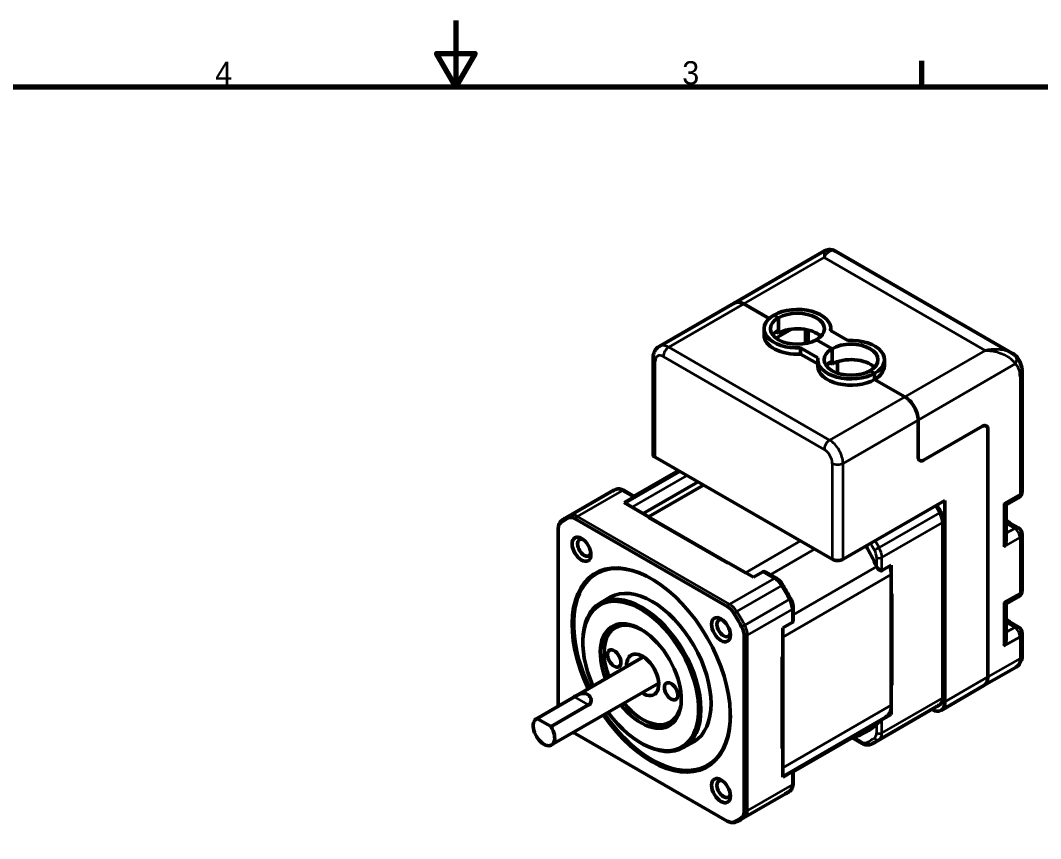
# Model space of a CAD drawing. Header units: millimetres. Extents: x -3 to 1193, y -78 to 258.
# Drawn here: x 124 to 258.4, y 150.1 to 258 of the extents above; entities that cross this region are included whole.
import ezdxf

# ---------------------------------------------------------------- set-up
doc = ezdxf.new("R2010")
doc.units = ezdxf.units.MM
doc.header["$LTSCALE"] = 0.833333
doc.layers.get('0').update_dxf_attribs({"lineweight": 25})
for name, color, linetype, lineweight in [('경계(ISO)', 7, 'Continuous', 70), ('외형선(ISO)', 7, 'Continuous', 50), ('좁은 외형선(ISO)', 7, 'Continuous', 35)]:
    doc.layers.add(name, color=color, linetype=linetype, lineweight=lineweight)
doc.styles.get("Standard").update_dxf_attribs({"font": ''})
doc.styles.get('Standard').set_extended_font_data('Gulim')

# ---------------------------------------------------------------- blocks, each defined once
blk = doc.blocks.new('경계 Default Border')
at = {"layer": '경계(ISO)'}
blk.add_line((280, 287), (280, 290.9), dxfattribs=at)
at = {"layer": '경계(ISO)', "flags": 128}
for points in [[(210, 297), (210, 287), (207.11, 292), (212.89, 292), (210, 287)], [(10, 10), (10, 287), (410, 287), (410, 10), (10, 10)]]:
    blk.add_lwpolyline(points, dxfattribs=at)
at = {"layer": '경계(ISO)', "char_height": 3.5, "attachment_point": 7}
for s, insert in [('4', (173.88, 287.32)), ('3', (244.01, 287.32))]:
    blk.add_mtext(s, dxfattribs=dict(at, insert=insert))

msp = doc.modelspace()

# ---------------------------------------------------------------- linework, layer by layer
at = {"layer": '외형선(ISO)', "color": 7}
for p, q in [((218.05682, 220.71221), (229.95216, 227.57999)), ((231.3785, 227.55727), (254.66155, 214.1148)), ((218.05682, 220.71221), (208.15732, 214.99674)), ((222.64093, 218.66344), (219.30682, 220.58839)), ((222.64093, 218.66344), (219.30682, 220.58839)), ((223.86766, 218.77169), (223.26662, 219.1187)), ((223.26662, 219.1187), (223.86766, 218.77169)), ((223.86766, 218.77169), (223.86766, 217.13869)), ((223.86766, 216.73045), (223.86766, 218.77169)), ((221.97789, 216.50591), (221.97789, 217.32241)), ((225.59867, 217.28077), (223.53913, 216.0917)), ((223.53913, 216.92012), (223.86766, 216.73045)), ((227.43855, 217.23714), (227.43855, 215.36643)), ((227.7921, 215.44247), (227.7921, 217.1611)), ((233.02885, 215.76866), (230.75779, 217.07986)), ((230.77789, 217.06825), (230.77789, 217.32241)), ((230.93873, 214.6892), (228.88812, 215.87312)), ((228.88812, 215.87312), (230.93873, 214.6892)), ((226.79799, 214.79367), (229.06906, 213.48247)), ((226.79799, 213.97717), (226.79799, 214.79367)), ((229.04895, 212.67758), (226.79799, 213.97717)), ((230.93873, 214.6892), (230.93873, 213.05621)), ((230.93873, 212.64796), (230.93873, 214.6892)), ((207.34666, 200.78835), (207.34666, 213.44405)), ((229.04895, 212.42343), (229.04895, 213.23992)), ((230.6102, 212.83764), (230.93873, 212.64796)), ((231.68119, 211.46252), (231.68119, 212.97609)), ((237.84895, 212.42343), (237.84895, 213.23992)), ((236.56022, 211.44363), (235.95918, 211.79064)), ((235.95918, 211.79064), (236.56022, 211.44363)), ((236.56022, 210.62713), (236.56022, 211.44363)), ((236.56022, 210.62713), (236.56022, 211.44363)), ((256.01571, 211.40281), (256.01571, 195.88937)), ((240.52002, 208.34094), (236.56022, 210.62713)), ((240.52002, 208.34094), (236.56022, 210.62713)), ((242.28779, 200.3801), (242.28779, 205.27908)), ((242.28779, 200.3801), (242.28779, 205.27908)), ((250.77307, 204.46258), (242.9949, 199.97185)), ((250.77307, 204.46258), (242.9949, 199.97185)), ((251.48018, 204.05434), (251.48018, 171.39447)), ((251.48018, 204.05434), (251.48018, 171.39447)), ((207.63956, 200.3801), (230.97408, 186.90791)), ((204.81723, 195.23846), (210.68119, 198.62402)), ((213.29513, 197.11486), (206.04728, 192.93031)), ((206.75696, 192.52058), (214.0048, 196.70513)), ((201.79641, 195.80379), (195.92743, 192.41533)), ((204.87414, 195.2056), (203.52768, 195.98298)), ((204.77255, 195.09515), (203.53511, 194.38071)), ((253.89439, 194.08728), (255.51571, 195.02334)), ((206.82686, 192.48022), (203.53511, 194.38071)), ((206.04728, 192.93031), (204.58736, 193.7732)), ((245.82332, 194.66463), (232.38829, 186.90791)), ((245.82332, 194.66463), (245.82332, 168.12849)), ((253.89439, 194.08728), (253.6015, 194.25638)), ((253.89439, 189.5265), (253.89439, 194.08728)), ((206.82686, 192.48022), (206.75615, 192.4394)), ((217.22038, 186.39787), (206.75615, 192.4394)), ((219.53059, 185.14572), (206.75696, 192.52058)), ((197.09049, 192.25229), (217.12796, 180.68365)), ((245.61622, 168.8073), (245.61622, 191.94457)), ((254.45505, 191.65229), (255.51571, 191.03992)), ((194.85069, 167.82187), (194.85069, 190.95914)), ((256.01571, 190.17389), (256.01571, 182.82543)), ((217.22038, 186.39787), (217.29109, 186.4387)), ((220.58284, 184.5382), (217.29109, 186.4387)), ((238.75226, 186.13596), (237.51482, 185.42153)), ((238.75226, 186.13596), (238.75226, 182.33498)), ((220.58284, 184.5382), (221.82028, 185.25264)), ((223.56514, 184.41434), (222.21869, 185.19172)), ((238.75226, 184.92093), (238.75226, 167.66598)), ((201.71529, 181.90055), (200.37179, 181.12488)), ((238.82297, 182.3758), (238.75226, 182.33498)), ((238.82297, 182.3758), (238.82297, 170.29275)), ((253.89439, 181.02333), (255.51571, 181.9594)), ((225.81723, 178.95886), (225.81723, 180.51362)), ((253.89439, 181.02333), (253.6015, 181.19243)), ((253.89439, 176.46255), (253.89439, 181.02333)), ((225.67078, 178.58337), (224.43334, 177.86893)), ((224.43334, 174.06795), (224.43334, 177.86893)), ((254.45505, 178.58835), (255.51571, 177.97597)), ((219.36776, 176.8042), (219.36776, 153.66693)), ((224.43334, 176.6539), (224.43334, 159.39895)), ((256.01571, 177.10995), (256.01571, 174.25221)), ((198.09362, 175.92603), (198.09362, 176.08933)), ((200.88669, 174.59922), (200.88669, 174.84417)), ((206.09589, 174.03738), (191.96709, 165.88012)), ((205.97788, 174.09874), (206.09002, 174.03399)), ((224.43334, 174.06795), (224.36263, 174.02712)), ((224.36263, 161.94408), (224.36263, 174.02712)), ((250.96241, 170.25003), (255.20505, 172.69952)), ((208.09589, 170.57328), (193.96709, 162.41601)), ((238.75226, 170.25193), (238.82297, 170.29275)), ((238.75226, 170.25193), (238.75226, 166.45094)), ((245.30556, 166.98404), (250.96241, 170.25003)), ((192.03168, 165.91287), (196.98142, 168.77061)), ((198.85225, 167.69049), (193.90251, 164.83275)), ((236.64045, 162.80478), (244.5954, 167.39757)), ((193.90251, 164.83275), (192.03168, 165.91287)), ((205.97786, 165.78106), (206.13737, 165.68896)), ((237.51482, 165.73651), (238.75226, 166.45094)), ((225.81723, 158.86539), (236.87789, 165.25126)), ((217.12796, 152.37377), (197.09049, 163.94241)), ((212.71529, 162.84799), (211.37179, 162.07232)), ((233.61963, 163.37011), (234.90918, 162.62559)), ((205.73037, 162.69878), (205.87179, 162.61713)), ((224.36263, 161.94408), (224.43334, 161.9849)), ((224.43334, 158.18391), (224.43334, 161.9849)), ((224.43334, 158.18391), (225.67078, 158.89835)), ((225.81723, 157.37635), (225.81723, 158.9311)), ((224.79641, 155.96662), (218.92743, 152.57816))]:
    msp.add_line(p, q, dxfattribs=at)
for centre, start, end in [((255.01571, 195.88937), 300, 0), ((255.01571, 190.17389), 0, 60), ((255.01571, 182.82543), 300, 0), ((255.01571, 177.10995), 0, 60)]:
    msp.add_arc(centre, 1, start, end, dxfattribs=at)
for centre, major_axis, start_param, end_param in [((219.30682, 218.54715), (-1.25, 2.16506), 5.497787144, 6.283185307), ((219.30682, 218.54715), (-1.25, 2.16506), 5.497787144, 6.283185307), ((226.37789, 217.32241), (4.4, 0), 6.187562145, 8.639379797), ((226.37789, 217.32241), (3.55, 0), 5.497787144, 8.639379797), ((226.37789, 217.32241), (-4.4, 0), 5.497787144, 7.949604797), ((226.37789, 217.32241), (-3.55, 0), 5.497787144, 8.639379797), ((226.37789, 215.68941), (-3.55, 0), 5.497787144, 5.873446229), ((226.37789, 215.28116), (-3.55, 0), 3.662840346, 5.497787144), ((226.37789, 216.50591), (-4.4, 0), 0, 1.666419489), ((233.44895, 213.23992), (3.55, 0), 5.497787144, 8.639379797), ((233.44895, 213.23992), (4.4, 0), 5.497787144, 7.949604797), ((233.44895, 213.23992), (-3.55, 0), 5.497787144, 8.639379797), ((233.44895, 213.23992), (-4.4, 0), 6.187562145, 8.639379797), ((233.44895, 211.60693), (-3.55, 0), 5.497787144, 5.873446229), ((233.44895, 211.19868), (-3.55, 0), 3.662840346, 5.497787144), ((233.44895, 212.42343), (-4.4, 0), 0, 2.35619449), ((233.44895, 212.42343), (4.4, 0), 5.497787144, 6.283185307), ((240.52002, 206.2997), (-1.25, 2.16506), 3.926990817, 5.497787144), ((240.52002, 206.2997), (1.25, -2.16506), 0.785398163, 2.35619449), ((250.77307, 203.64609), (0.5, 0.86603), 5.497787144, 7.068583471), ((250.77307, 203.64609), (0.5, 0.86603), 5.497787144, 7.068583471), ((208.34666, 200.78835), (-1, 0), 0, 0.785398163), ((242.9949, 200.78835), (-0.5, -0.86603), 5.497787144, 7.068583471), ((242.9949, 200.78835), (-0.5, -0.86603), 5.497787144, 7.068583471), ((207.10923, 172.31303), (-11.4181, 19.77672), 6.238340628, 6.328029987), ((197.09049, 190.75305), (-0.9181, 1.59019), 5.497787144, 6.238340628), ((196.14907, 190.20952), (-0.9181, 1.59019), 0.044844679, 0.785398163), ((198.27039, 188.43884), (0.625, -1.08253), 2.540328437, 6.884449524), ((224.7869, 182.51924), (10.625, -18.40304), 1.428899272, 1.570796327), ((252.89439, 188.94915), (0.70711, 1.22474), 4.71238898, 5.497787144), ((207.10923, 172.31303), (-7.375, 12.77387), 1.706808515, 7.717969446), ((207.21529, 172.37427), (-7.3, 12.64397), 5.502911025, 7.716563244), ((231.68119, 187.31616), (1, 0), 3.926990817, 5.497787144), ((236.4188, 186.26815), (1.65, -2.85788), 0.785398163, 1.172072103), ((207.21529, 172.37427), (-5.5, 9.52628), 3.141592654, 6.283185307), ((205.73037, 171.51695), (5.4, -9.35307), 4.898649284, 10.809313984), ((205.87179, 171.5986), (5.5, -9.52628), 5.497787144, 10.210176124), ((217.12796, 179.18441), (-0.9181, 1.59019), 4.75723366, 5.497787144), ((205.73037, 171.51695), (-3.775, 6.53849), 1.83889723, 7.585880731), ((216.65517, 177.82438), (0.625, -1.08253), 2.540328437, 6.884449524), ((207.10923, 172.31303), (-11.4181, 19.77672), 4.667544301, 4.75723366), ((205.97786, 171.65983), (-3.6, 6.23538), 5.521806557, 7.572501561), ((206.18999, 171.78231), (-3.75, 6.49519), 0.006708499, 0.785398163), ((218.06938, 177.55382), (-0.9181, 1.59019), 3.926990817, 4.667544301), ((252.89439, 175.8852), (0.70711, 1.22474), 4.71238898, 5.497787144), ((205.97786, 171.65983), (-1.5, 2.59808), 2.300523983, 7.124253978), ((208.09918, 172.88458), (1.5, -2.59808), 3.926990817, 3.982661324), ((249.71241, 172.41509), (1.25, -2.16506), 0, 0.785398163), ((249.71241, 172.41509), (1.25, -2.16506), 0, 0.785398163), ((244.05556, 169.14911), (1.25, -2.16506), 5.508610703, 7.068583471), ((196.14907, 167.07224), (0.9181, -1.59019), 3.926990817, 4.097941148), ((205.97786, 171.65983), (3.6, -6.23538), 4.993869054, 6.727097205), ((236.4188, 169.0132), (1.65, -2.85788), 0.145673047, 0.785398163), ((192.96709, 164.14807), (-1, 1.73205), 6.220521392, 11.058238203), ((207.21529, 172.37427), (7.3, -12.64397), 4.849807371, 7.063459589), ((226.37789, 183.4378), (10.5, -18.18653), 0.098488612, 0.145673047), ((197.09049, 165.44165), (0.9181, -1.59019), 5.326836813, 5.497787144), ((224.7869, 182.51924), (10.625, -18.40304), 6.141288253, 6.425082362), ((226.37789, 183.4378), (10.625, -18.40304), 6.129641525, 6.208245053), ((226.37789, 183.4378), (10.5, -18.18653), 0, 0.00482922), ((216.65517, 156.59547), (0.625, -1.08253), 2.540328437, 6.884449524), ((218.06938, 154.41655), (0.9181, -1.59019), 0.044844679, 0.785398163), ((217.12796, 153.87302), (0.9181, -1.59019), 5.497787144, 6.238340628), ((207.10923, 172.31303), (11.4181, -19.77672), 6.238340628, 6.328029987)]:
    msp.add_ellipse(centre, major_axis=major_axis, ratio=0.577350269, start_param=start_param, end_param=end_param, dxfattribs=at)
for centre, major_axis in [((197.91684, 188.23471), (0.875, -1.51554)), ((216.30162, 177.62026), (0.875, -1.51554)), ((202.23019, 173.82355), (0.625, -1.08253)), ((209.72552, 169.49612), (0.625, -1.08253)), ((216.30162, 156.39135), (0.875, -1.51554))]:
    msp.add_ellipse(centre, major_axis=major_axis, ratio=0.577350269, dxfattribs=at)
for points, knots in [([(229.95216, 227.57999), (230.03079, 227.62539), (230.1191, 227.66644), (230.31206, 227.72984), (230.41665, 227.75186), (230.62967, 227.76984), (230.73766, 227.76575), (230.94307, 227.73482), (231.04037, 227.70832), (231.22031, 227.6413), (231.30278, 227.60099), (231.3785, 227.55727)], [0.2151624757, 0.2151624757, 0.2151624757, 0.2151624757, 0.2413601339, 0.2413601339, 0.2675577921, 0.2675577921, 0.2937554503, 0.2937554503, 0.3199531085, 0.3199531085, 0.3461507667, 0.3461507667, 0.3461507667, 0.3461507667]), ([(207.34666, 213.44405), (207.34666, 213.55352), (207.35405, 213.66407), (207.38723, 213.8868), (207.41303, 213.99906), (207.48826, 214.22297), (207.53779, 214.33472), (207.6658, 214.55092), (207.74452, 214.65534), (207.93135, 214.8444), (208.03951, 214.92872), (208.15732, 214.99674)], [0, 0, 0, 0, 0.1570796327, 0.1570796327, 0.3141592654, 0.3141592654, 0.471238898, 0.471238898, 0.6283185307, 0.6283185307, 0.7853981634, 0.7853981634, 0.7853981634, 0.7853981634]), ([(255.04938, 213.84217), (255.0246, 213.8636), (254.9996, 213.88422), (254.94916, 213.92405), (254.92371, 213.94328), (254.8724, 213.98052), (254.84654, 213.99853), (254.79438, 214.03348), (254.76809, 214.05041), (254.71511, 214.08332), (254.68843, 214.09928), (254.66155, 214.1148)], [0, 0, 0, 0, 0.0088223862, 0.0088223862, 0.01764477239, 0.01764477239, 0.02646715859, 0.02646715859, 0.03528954478, 0.03528954478, 0.04411193098, 0.04411193098, 0.04411193098, 0.04411193098]), ([(255.04938, 213.84217), (255.18651, 213.72357), (255.30934, 213.58975), (255.52334, 213.30117), (255.61461, 213.14649), (255.76718, 212.82371), (255.82858, 212.65559), (255.92463, 212.31037), (255.95932, 212.13322), (256.00486, 211.77244), (256.01571, 211.58878), (256.01571, 211.40281)], [0.8956647939, 0.8956647939, 0.8956647939, 0.8956647939, 1.0306911004, 1.0306911004, 1.165717407, 1.165717407, 1.3007437136, 1.3007437136, 1.4357700202, 1.4357700202, 1.5707963268, 1.5707963268, 1.5707963268, 1.5707963268]), ([(201.79641, 195.80379), (201.83229, 195.8245), (201.86832, 195.84494), (201.94071, 195.88524), (201.97707, 195.90512), (202.05009, 195.94431), (202.08676, 195.96362), (202.16041, 196.00168), (202.19738, 196.02043), (202.27164, 196.05736), (202.30893, 196.07555), (202.34636, 196.09345)], [0.7853981634, 0.7853981634, 0.7853981634, 0.7853981634, 0.79436709929, 0.79436709929, 0.80333603517, 0.80333603517, 0.81230497106, 0.81230497106, 0.82127390695, 0.82127390695, 0.83024284284, 0.83024284284, 0.83024284284, 0.83024284284]), ([(202.34636, 196.09345), (202.42343, 196.1303), (202.50492, 196.157), (202.66991, 196.18997), (202.75335, 196.19635), (202.91776, 196.19181), (202.99877, 196.18096), (203.15681, 196.14542), (203.23388, 196.12072), (203.38387, 196.05997), (203.4568, 196.0239), (203.52768, 195.98298)], [0.8302428428, 0.8302428428, 0.8302428428, 0.8302428428, 0.9783535396, 0.9783535396, 1.1264642364, 1.1264642364, 1.2745749332, 1.2745749332, 1.42268563, 1.42268563, 1.5707963268, 1.5707963268, 1.5707963268, 1.5707963268]), ([(204.77255, 195.09515), (204.7947, 195.10794), (204.81368, 195.12), (204.84459, 195.142), (204.8565, 195.15193), (204.88219, 195.17798), (204.88571, 195.1903), (204.88022, 195.2011), (204.87767, 195.20357), (204.87416, 195.20561)], [0, 0, 0, 0, 0.00939751378, 0.00939751378, 0.01879502756, 0.01879502756, 0.03759005512, 0.03759005512, 0.04462494913, 0.04462494913, 0.04462494913, 0.04462494913]), ([(245.27777, 193.16999), (245.21276, 193.28964), (245.14711, 193.40899), (245.01457, 193.64703), (244.94767, 193.76572), (244.84639, 193.94325), (244.81248, 194.00234), (244.77841, 194.06135)], [3.88214613755, 3.88214613755, 3.88214613755, 3.88214613755, 3.90008400932, 3.90008400932, 3.9180218811, 3.9180218811, 3.92699081699, 3.92699081699, 3.92699081699, 3.92699081699]), ([(195.92743, 192.41533), (195.89095, 192.39427), (195.85464, 192.37293), (195.78235, 192.32968), (195.74637, 192.30778), (195.67475, 192.2634), (195.63911, 192.24094), (195.56817, 192.19545), (195.53286, 192.17242), (195.4626, 192.12582), (195.42764, 192.10223), (195.39286, 192.07838)], [5.49778714378, 5.49778714378, 5.49778714378, 5.49778714378, 5.50675607967, 5.50675607967, 5.51572501556, 5.51572501556, 5.52469395145, 5.52469395145, 5.53366288734, 5.53366288734, 5.54263182322, 5.54263182322, 5.54263182322, 5.54263182322]), ([(245.61622, 191.94457), (245.61622, 192.02641), (245.61098, 192.10892), (245.59107, 192.27449), (245.57639, 192.35757), (245.53835, 192.52346), (245.51499, 192.60628), (245.46023, 192.77068), (245.42885, 192.85227), (245.35868, 193.01314), (245.31991, 193.09242), (245.27777, 193.16999)], [3.1415926536, 3.1415926536, 3.1415926536, 3.1415926536, 3.2897033504, 3.2897033504, 3.4378140472, 3.4378140472, 3.585924744, 3.585924744, 3.7340354408, 3.7340354408, 3.8821461375, 3.8821461375, 3.8821461375, 3.8821461375]), ([(195.39286, 192.07838), (195.32924, 192.03475), (195.27045, 191.98479), (195.16514, 191.87614), (195.11861, 191.8175), (195.03805, 191.69549), (195.00399, 191.63213), (194.94708, 191.50341), (194.92421, 191.43804), (194.88798, 191.30673), (194.87462, 191.24078), (194.86528, 191.17486)], [5.5426318232, 5.5426318232, 5.5426318232, 5.5426318232, 5.660728706, 5.660728706, 5.7788255888, 5.7788255888, 5.8969224716, 5.8969224716, 6.0150193544, 6.0150193544, 6.1331162372, 6.1331162372, 6.1331162372, 6.1331162372]), ([(253.89439, 192.07811), (253.92568, 192.04861), (253.95702, 192.02007), (254.14824, 191.85181), (254.30771, 191.73736), (254.45505, 191.65229)], [7.5475265233, 7.5475265233, 7.5475265233, 7.5475265233, 7.5977187372, 7.5977187372, 7.853981634, 7.853981634, 7.853981634, 7.853981634]), ([(236.80771, 185.98935), (236.85461, 185.89007), (236.91474, 185.78756), (237.05303, 185.6053), (237.13093, 185.52527), (237.25913, 185.43848), (237.3124, 185.41179), (237.39166, 185.3957), (237.418, 185.39424), (237.46851, 185.40077), (237.49267, 185.40874), (237.51482, 185.42153)], [0.3050213666, 0.3050213666, 0.3050213666, 0.3050213666, 0.3381822607, 0.3381822607, 0.3713431547, 0.3713431547, 0.3901381823, 0.3901381823, 0.3995356961, 0.3995356961, 0.4089332099, 0.4089332099, 0.4089332099, 0.4089332099]), ([(222.21869, 185.19174), (222.19822, 185.20355), (222.17762, 185.21443), (222.10179, 185.2506), (222.03961, 185.27215), (221.95063, 185.28262), (221.92164, 185.28255), (221.86754, 185.27395), (221.84243, 185.26543), (221.82028, 185.25264)], [0.36430826073, 0.36430826073, 0.36430826073, 0.36430826073, 0.37134315474, 0.37134315474, 0.3901381823, 0.3901381823, 0.39953569608, 0.39953569608, 0.40893320986, 0.40893320986, 0.40893320986, 0.40893320986]), ([(223.56514, 184.41434), (223.63602, 184.37342), (223.70485, 184.32764), (223.83829, 184.22761), (223.9029, 184.17335), (224.02754, 184.05746), (224.08758, 183.99582), (224.20259, 183.8662), (224.25755, 183.79823), (224.36178, 183.65703), (224.41106, 183.58381), (224.45716, 183.50853)], [1.5707963268, 1.5707963268, 1.5707963268, 1.5707963268, 1.7189070236, 1.7189070236, 1.8670177204, 1.8670177204, 2.0151284172, 2.0151284172, 2.163239114, 2.163239114, 2.3113498108, 2.3113498108, 2.3113498108, 2.3113498108]), ([(224.45716, 183.50853), (224.52828, 183.3924), (224.59881, 183.27588), (224.73869, 183.04207), (224.80803, 182.92478), (224.94551, 182.68949), (225.01364, 182.57148), (225.14868, 182.33477), (225.21558, 182.21608), (225.34812, 181.97803), (225.41377, 181.85869), (225.47878, 181.73903)], [2.31134981075, 2.31134981075, 2.31134981075, 2.31134981075, 2.32928768253, 2.32928768253, 2.3472255543, 2.3472255543, 2.36516342608, 2.36516342608, 2.38310129786, 2.38310129786, 2.40103916963, 2.40103916963, 2.40103916963, 2.40103916963]), ([(225.47878, 181.73903), (225.52092, 181.66147), (225.55969, 181.58218), (225.62986, 181.42131), (225.66124, 181.33973), (225.716, 181.17532), (225.73936, 181.09251), (225.7774, 180.92661), (225.79208, 180.84354), (225.81199, 180.67796), (225.81723, 180.59546), (225.81723, 180.51362)], [2.4010391696, 2.4010391696, 2.4010391696, 2.4010391696, 2.5491498664, 2.5491498664, 2.6972605632, 2.6972605632, 2.84537126, 2.84537126, 2.9934819568, 2.9934819568, 3.1415926536, 3.1415926536, 3.1415926536, 3.1415926536]), ([(225.67078, 178.58337), (225.69293, 178.59616), (225.71287, 178.61364), (225.74737, 178.6562), (225.76193, 178.68127), (225.79734, 178.76356), (225.80977, 178.82819), (225.81637, 178.91194), (225.81724, 178.93522), (225.81724, 178.95886)], [-0.40893320986, -0.40893320986, -0.40893320986, -0.40893320986, -0.39953569608, -0.39953569608, -0.3901381823, -0.3901381823, -0.37134315474, -0.37134315474, -0.36430826073, -0.36430826073, -0.36430826073, -0.36430826073]), ([(253.89439, 179.01417), (253.92568, 178.98467), (253.95702, 178.95612), (254.14824, 178.78786), (254.30771, 178.67341), (254.45505, 178.58835)], [7.5475265233, 7.5475265233, 7.5475265233, 7.5475265233, 7.5977187372, 7.5977187372, 7.853981634, 7.853981634, 7.853981634, 7.853981634]), ([(255.20505, 172.69952), (255.32286, 172.76754), (255.43103, 172.85185), (255.61785, 173.04092), (255.69657, 173.14533), (255.82459, 173.36154), (255.87412, 173.47328), (255.94934, 173.69719), (255.97515, 173.80945), (256.00833, 174.03219), (256.01571, 174.14274), (256.01571, 174.25221)], [2.3561944902, 2.3561944902, 2.3561944902, 2.3561944902, 2.5132741229, 2.5132741229, 2.6703537556, 2.6703537556, 2.8274333882, 2.8274333882, 2.9845130209, 2.9845130209, 3.1415926536, 3.1415926536, 3.1415926536, 3.1415926536]), ([(196.98142, 168.77061), (197.0521, 168.81141), (197.13676, 168.85938), (197.31749, 168.95696), (197.41373, 169.0063), (197.6205, 169.10116), (197.7607, 169.15472), (198.0232, 169.22231), (198.17456, 169.23775), (198.4597, 169.20683), (198.59406, 169.16067), (198.82075, 169.02979), (198.9303, 168.93514), (199.09952, 168.70373), (199.15836, 168.56692), (199.19843, 168.32465), (199.19208, 168.19381), (199.13883, 168.01032), (199.09878, 167.92853), (198.99074, 167.78898), (198.92293, 167.73129), (198.85225, 167.69049)], [0.1944117952, 0.1944117952, 0.1944117952, 0.1944117952, 0.2243966205, 0.2243966205, 0.2543814458, 0.2543814458, 0.292647698, 0.292647698, 0.3407356442, 0.3407356442, 0.3888235904, 0.3888235904, 0.4369115366, 0.4369115366, 0.4849994827, 0.4849994827, 0.5232657349, 0.5232657349, 0.5532505603, 0.5532505603, 0.5832353856, 0.5832353856, 0.5832353856, 0.5832353856]), ([(245.12123, 167.72901), (245.19168, 167.77733), (245.25554, 167.83456), (245.3666, 167.96095), (245.41384, 168.03002), (245.49211, 168.17467), (245.52322, 168.25026), (245.57146, 168.4049), (245.58861, 168.48399), (245.61099, 168.64426), (245.61622, 168.72546), (245.61622, 168.8073)], [2.4010391696, 2.4010391696, 2.4010391696, 2.4010391696, 2.5491498664, 2.5491498664, 2.6972605632, 2.6972605632, 2.84537126, 2.84537126, 2.9934819568, 2.9934819568, 3.1415926536, 3.1415926536, 3.1415926536, 3.1415926536]), ([(210.77505, 166.92146), (210.62474, 166.4436), (210.39699, 166.04297), (209.78944, 165.41172), (209.40542, 165.19405), (208.70373, 165.02447), (208.41929, 165.00248), (207.819, 165.0441), (207.50581, 165.10767), (206.83946, 165.32636), (206.4888, 165.48603), (206.13728, 165.68899)], [-1.2018667853, -1.2018667853, -1.2018667853, -1.2018667853, -0.9785278122, -0.9785278122, -0.7442685842, -0.7442685842, -0.6007015265, -0.6007015265, -0.4569384377, -0.4569384377, -0.3036904727, -0.3036904727, -0.3036904727, -0.3036904727]), ([(244.5954, 167.39757), (244.63128, 167.41828), (244.66699, 167.43928), (244.7381, 167.48181), (244.77349, 167.50336), (244.84393, 167.54701), (244.87899, 167.56911), (244.94878, 167.61385), (244.98351, 167.6365), (245.05262, 167.68235), (245.08701, 167.70555), (245.12123, 167.72901)], [2.35619449019, 2.35619449019, 2.35619449019, 2.35619449019, 2.36516342608, 2.36516342608, 2.37413236197, 2.37413236197, 2.38310129786, 2.38310129786, 2.39207023375, 2.39207023375, 2.40103916963, 2.40103916963, 2.40103916963, 2.40103916963]), ([(237.51482, 165.73651), (237.49267, 165.72372), (237.46851, 165.70867), (237.418, 165.67535), (237.39166, 165.65709), (237.3124, 165.60011), (237.25913, 165.55907), (237.13093, 165.45695), (237.05303, 165.39088), (236.91474, 165.26923), (236.85461, 165.21381), (236.80771, 165.16869)], [0, 0, 0, 0, 0.0093975138, 0.0093975138, 0.0187950276, 0.0187950276, 0.0375900551, 0.0375900551, 0.0707509492, 0.0707509492, 0.1039118433, 0.1039118433, 0.1039118433, 0.1039118433]), ([(236.0905, 162.51512), (236.12793, 162.53302), (236.16522, 162.5512), (236.23948, 162.58814), (236.27646, 162.60689), (236.3501, 162.64495), (236.38677, 162.66426), (236.45979, 162.70345), (236.49615, 162.72332), (236.56854, 162.76363), (236.60457, 162.78407), (236.64045, 162.80478)], [2.31134981075, 2.31134981075, 2.31134981075, 2.31134981075, 2.32031874664, 2.32031874664, 2.32928768253, 2.32928768253, 2.33825661842, 2.33825661842, 2.3472255543, 2.3472255543, 2.35619449019, 2.35619449019, 2.35619449019, 2.35619449019]), ([(234.90918, 162.62559), (234.98006, 162.58467), (235.05299, 162.5486), (235.20298, 162.48784), (235.28005, 162.46315), (235.43809, 162.4276), (235.5191, 162.41676), (235.68351, 162.41222), (235.76695, 162.41859), (235.93194, 162.45157), (236.01343, 162.47827), (236.0905, 162.51512)], [1.5707963268, 1.5707963268, 1.5707963268, 1.5707963268, 1.7189070236, 1.7189070236, 1.8670177204, 1.8670177204, 2.0151284172, 2.0151284172, 2.163239114, 2.163239114, 2.3113498108, 2.3113498108, 2.3113498108, 2.3113498108]), ([(225.81724, 158.93112), (225.81724, 158.93518), (225.81637, 158.93862), (225.80977, 158.94878), (225.79734, 158.95189), (225.76193, 158.94266), (225.74737, 158.93731), (225.71287, 158.92155), (225.69293, 158.91114), (225.67078, 158.89835)], [0.36430826073, 0.36430826073, 0.36430826073, 0.36430826073, 0.37134315474, 0.37134315474, 0.3901381823, 0.3901381823, 0.39953569608, 0.39953569608, 0.40893320986, 0.40893320986, 0.40893320986, 0.40893320986]), ([(225.81723, 157.37635), (225.81723, 157.2945), (225.812, 157.21331), (225.78962, 157.05304), (225.77247, 156.97395), (225.72423, 156.8193), (225.69312, 156.74372), (225.61485, 156.59907), (225.56761, 156.53), (225.45655, 156.4036), (225.39269, 156.34638), (225.32224, 156.29806)], [3.1415926536, 3.1415926536, 3.1415926536, 3.1415926536, 3.2897033504, 3.2897033504, 3.4378140472, 3.4378140472, 3.585924744, 3.585924744, 3.7340354408, 3.7340354408, 3.8821461375, 3.8821461375, 3.8821461375, 3.8821461375]), ([(225.32224, 156.29806), (225.28802, 156.27459), (225.25363, 156.2514), (225.18452, 156.20555), (225.14979, 156.1829), (225.08, 156.13815), (225.04494, 156.11605), (224.9745, 156.07241), (224.93911, 156.05086), (224.868, 156.00832), (224.83229, 155.98733), (224.79641, 155.96662)], [3.88214613755, 3.88214613755, 3.88214613755, 3.88214613755, 3.89111507343, 3.89111507343, 3.90008400932, 3.90008400932, 3.90905294521, 3.90905294521, 3.9180218811, 3.9180218811, 3.92699081699, 3.92699081699, 3.92699081699, 3.92699081699]), ([(217.32208, 152.27855), (217.38383, 152.25368), (217.44763, 152.23227), (217.57946, 152.19799), (217.64751, 152.18511), (217.78744, 152.17004), (217.85934, 152.16786), (218.00528, 152.17662), (218.07933, 152.1876), (218.22608, 152.22447), (218.29874, 152.25041), (218.36834, 152.28369)], [1.7208653967, 1.7208653967, 1.7208653967, 1.7208653967, 1.8389622795, 1.8389622795, 1.9570591623, 1.9570591623, 2.0751560451, 2.0751560451, 2.193252928, 2.193252928, 2.3113498108, 2.3113498108, 2.3113498108, 2.3113498108]), ([(218.36834, 152.28369), (218.40639, 152.30188), (218.44429, 152.32037), (218.51978, 152.35791), (218.55737, 152.37697), (218.63224, 152.41567), (218.66952, 152.4353), (218.74376, 152.47514), (218.78072, 152.49535), (218.85431, 152.53633), (218.89095, 152.5571), (218.92743, 152.57816)], [2.31134981075, 2.31134981075, 2.31134981075, 2.31134981075, 2.32031874664, 2.32031874664, 2.32928768253, 2.32928768253, 2.33825661842, 2.33825661842, 2.3472255543, 2.3472255543, 2.35619449019, 2.35619449019, 2.35619449019, 2.35619449019])]:
    msp.add_open_spline(points, degree=3, knots=knots, dxfattribs=at)
for points in [[(211.01735, 167.60923), (210.95442, 167.36273), (210.87328, 167.1327), (210.77505, 166.92146)], [(233.80251, 163.43363), (233.75762, 163.42067), (233.71469, 163.41021), (233.67763, 163.40361)]]:
    msp.add_open_spline(points, degree=3, dxfattribs=at)
at = {"layer": '좁은 외형선(ISO)', "color": 7}
for p, q in [((219.30682, 220.58839), (229.91342, 226.71212)), ((229.91342, 226.71212), (251.12662, 214.46467)), ((209.40732, 214.87292), (219.30682, 220.58839)), ((230.62053, 202.62547), (209.40732, 214.87292)), ((251.12662, 214.46467), (240.52002, 208.34094)), ((207.63956, 200.3801), (207.63956, 213.0358)), ((208.70022, 213.64817), (229.91342, 201.40072)), ((242.28779, 205.27908), (255.10233, 212.67756)), ((255.72282, 210.99456), (255.72282, 195.48112)), ((240.52002, 208.34094), (230.62053, 202.62547)), ((232.38829, 199.5636), (242.28779, 205.27908)), ((230.97408, 199.5636), (230.97408, 186.90791)), ((232.38829, 186.90791), (232.38829, 199.5636)), ((210.90361, 198.4956), (203.65577, 194.31105)), ((204.58736, 193.7732), (211.83521, 197.95774)), ((196.45453, 192.69295), (202.32351, 196.08141)), ((197.40869, 192.56975), (203.27768, 195.95821)), ((203.27768, 195.95821), (204.77255, 195.09515)), ((255.72282, 195.48112), (253.6015, 194.25638)), ((253.6015, 194.25638), (253.6015, 188.5409)), ((217.44616, 181.00112), (197.40869, 192.56975)), ((245.09938, 193.05607), (237.14443, 188.46327)), ((237.51482, 187.14765), (245.46977, 191.74045)), ((245.46977, 191.74045), (245.46977, 168.60318)), ((253.95505, 191.60276), (253.89439, 191.56774)), ((255.01571, 190.99039), (253.89439, 190.343)), ((253.95505, 191.60276), (255.01571, 190.99039)), ((253.6015, 188.5409), (255.72282, 189.76565)), ((255.72282, 189.76565), (255.72282, 182.41718)), ((226.77843, 189.33027), (219.53059, 185.14572)), ((228.63286, 188.25961), (222.7689, 184.87405)), ((236.80771, 187.14765), (236.80771, 185.98935)), ((237.51482, 185.42153), (237.51482, 187.14765)), ((236.82665, 185.95049), (225.81723, 179.5942)), ((223.31514, 184.38958), (217.44616, 181.00112)), ((221.82028, 185.25264), (223.31514, 184.38958)), ((224.43334, 176.6539), (238.75226, 184.92093)), ((218.40032, 180.02254), (224.26931, 183.411)), ((219.4314, 178.23665), (225.30039, 181.62511)), ((255.72282, 182.41718), (253.6015, 181.19243)), ((219.80179, 176.92103), (225.67078, 180.30949)), ((225.67078, 180.30949), (225.67078, 178.58337)), ((253.6015, 181.19243), (253.6015, 175.47696)), ((253.95505, 178.53882), (253.89439, 178.5038)), ((255.01571, 177.92645), (253.89439, 177.27905)), ((253.95505, 178.53882), (255.01571, 177.92645)), ((219.80179, 153.78376), (219.80179, 176.92103)), ((253.6015, 175.47696), (255.72282, 176.7017)), ((255.72282, 176.7017), (255.72282, 173.84396)), ((255.72282, 173.84396), (251.48018, 171.39447)), ((251.48018, 171.39447), (245.82332, 168.12849)), ((198.85225, 167.69049), (196.98142, 168.77061)), ((245.46977, 168.60318), (237.51482, 164.01038)), ((238.75226, 167.66598), (224.43334, 159.39895)), ((245.09938, 167.71524), (237.14443, 163.12245)), ((238.29084, 166.32386), (224.43334, 158.32324)), ((237.51482, 164.01038), (237.51482, 165.73651)), ((236.80771, 165.16869), (236.80771, 164.01038)), ((234.80563, 162.85448), (233.80251, 163.43363)), ((225.67078, 158.89835), (225.67078, 157.17222)), ((219.4314, 152.89583), (225.30039, 156.28429)), ((225.67078, 157.17222), (219.80179, 153.78376))]:
    msp.add_line(p, q, dxfattribs=at)
for centre, major_axis, ratio, start_param, end_param in [((209.40732, 212.83167), (-1.25, 2.16506), 0.577350269, 5.497787144, 6.283185307), ((208.70022, 212.42343), (-0.75, 1.29904), 0.577350269, 5.497787144, 7.068583471), ((209.40732, 214.05642), (0.5, 0.86603), 0.577350269, 0.785398163, 2.35619449), ((254.39522, 213.08581), (0.65415, 0.75636), 0.811537828, 4.866775315, 6.283185307), ((208.34666, 213.44405), (-1, 0), 0.577350269, 0, 0.785398163), ((252.89439, 209.36156), (2, 3.4641), 0.577350269, 5.497787144, 6.172918677), ((255.01571, 211.40281), (1, 0), 0.577350269, 5.497787144, 6.283185307), ((230.62053, 201.80897), (0.5, 0.86603), 0.577350269, 0.785398163, 2.35619449), ((230.62053, 200.58423), (-1.25, 2.16506), 0.577350269, 3.926990817, 5.497787144), ((229.91342, 200.17598), (0.75, -1.29904), 0.577350269, 0.785398163, 2.35619449), ((231.68119, 199.97185), (1, 0), 0.577350269, 3.926990817, 5.497787144), ((213.29641, 175.8852), (-11.5, 19.91858), 0.577350269, 6.238340628, 6.283185307), ((203.27768, 194.32522), (-1, 1.73205), 0.577350269, 5.497787144, 6.238340628), ((202.56206, 195.64236), (-0.21569, 0.45108), 0.815675713, 0, 0.063313962), ((203.27768, 195.54996), (0.25, 0.43301), 0.577350269, 0, 0.785398163), ((255.01571, 195.88937), (0.5, -0.86603), 0.577350269, 0, 0.785398163), ((255.01571, 195.88937), (1, 0), 0.577350269, 5.497787144, 6.283185307), ((233.0954, 187.31616), (11.5, -19.91858), 0.577350269, 1.525951647, 1.570796327), ((207.42743, 172.49674), (-11.5, 19.91858), 0.577350269, 6.238340628, 6.283185307), ((196.78849, 192.07828), (-0.30197, 0.63152), 0.815675713, 0.063313962, 0.761536435), ((197.40869, 190.93676), (-1, 1.73205), 0.577350269, 5.497787144, 6.238340628), ((197.40869, 191.9982), (0.35, 0.60622), 0.577350269, 0.785398163, 1.483620637), ((244.83842, 192.93129), (0.43934, 0.2387), 0.036603256, 5.328342935, 6.283185307), ((244.05556, 192.55694), (1, -1.73205), 0.577350269, 0.785398163, 1.525951647), ((195.78878, 191.50111), (-0.39592, 0.57727), 0.815675713, 0, 0.634908511), ((245.11622, 191.94457), (0.5, 0), 0.577350269, 5.497787144, 6.283185307), ((253.95505, 193.644), (1.25, -2.16506), 0.577350269, 5.463465831, 5.497787144), ((253.95505, 190.78627), (0.5, 0.86603), 0.577350269, 0, 0.785398163), ((255.01571, 190.17389), (0.5, 0.86603), 0.577350269, 0, 0.785398163), ((255.01571, 190.17389), (0.5, -0.86603), 0.577350269, 0.785398163, 2.35619449), ((255.01571, 190.17389), (1, 0), 0.577350269, 5.497787144, 6.283185307), ((224.7869, 182.51924), (-11.25, 19.48557), 0.577350269, 4.667544301, 4.71238898), ((236.88347, 188.33849), (0.43934, 0.2387), 0.036603256, 3.757546608, 5.328342935), ((225.14045, 182.72336), (-11.5, 19.91858), 0.577350269, 4.667544301, 4.71238898), ((236.10061, 187.96415), (-1, 1.73205), 0.577350269, 3.926990817, 4.667544301), ((235.74705, 187.76003), (-0.75, 1.29904), 0.577350269, 3.926990817, 4.667544301), ((237.16127, 187.35178), (0.5, 0), 0.577350269, 3.926990817, 5.497787144), ((223.31514, 183.98133), (0.25, 0.43301), 0.577350269, 0, 0.785398163), ((223.31514, 182.75658), (1, -1.73205), 0.577350269, 1.615641006, 2.35619449), ((224.03077, 183.2474), (0.42639, 0.26113), 0.036603256, 0, 0.954842372), ((213.29641, 175.8852), (11.5, -19.91858), 0.577350269, 1.525951647, 1.615641006), ((225.03943, 181.50033), (0.43934, 0.2387), 0.036603256, 5.328342935, 6.283185307), ((224.25657, 181.12599), (1, -1.73205), 0.577350269, 0.785398163, 1.525951647), ((255.01571, 182.82543), (0.5, -0.86603), 0.577350269, 0, 0.785398163), ((255.01571, 182.82543), (1, 0), 0.577350269, 5.497787144, 6.283185307), ((217.44616, 180.42957), (-0.35, -0.60622), 0.577350269, 3.926990817, 4.62521329), ((217.44616, 179.36812), (-1, 1.73205), 0.577350269, 4.75723366, 5.497787144), ((225.31723, 180.51362), (0.5, 0), 0.577350269, 5.497787144, 6.283185307), ((218.06636, 179.79349), (0.59695, 0.36558), 0.036603256, 0.954842372, 1.653064845), ((207.42743, 172.49674), (-11.5, 19.91858), 0.577350269, 4.667544301, 4.75723366), ((219.06607, 178.06196), (0.61508, 0.33418), 0.036603256, 4.630120462, 5.328342935), ((218.38758, 177.73753), (-1, 1.73205), 0.577350269, 3.926990817, 4.667544301), ((253.95505, 180.58006), (1.25, -2.16506), 0.577350269, 5.463465831, 5.497787144), ((253.95505, 177.72232), (0.5, 0.86603), 0.577350269, 0, 0.785398163), ((255.01571, 177.10995), (0.5, 0.86603), 0.577350269, 0, 0.785398163), ((255.01571, 177.10995), (0.5, -0.86603), 0.577350269, 0.785398163, 2.35619449), ((219.30682, 177.20681), (0.7, 0), 0.577350269, 4.79956467, 5.497787144), ((255.01571, 177.10995), (1, 0), 0.577350269, 5.497787144, 6.283185307), ((253.95505, 174.86458), (1.25, -2.16506), 0.577350269, 0, 0.785398163), ((255.01571, 174.25221), (1, 0), 0.577350269, 5.497787144, 6.283185307), ((244.05556, 169.41967), (1, -1.73205), 0.577350269, 0.044844679, 0.785398163), ((245.11622, 168.8073), (0.5, 0), 0.577350269, 5.497787144, 6.283185307), ((233.0954, 187.31616), (11.5, -19.91858), 0.577350269, 0, 0.044844679), ((244.83842, 168.14135), (0.2828, -0.41234), 0.815675713, 6.219871345, 6.283185307), ((234.80563, 164.07922), (0.75, -1.29904), 0.577350269, 5.497787144, 6.238340628), ((235.15918, 163.0586), (-0.25, -0.43301), 0.577350269, 5.497787144, 6.283185307), ((224.7869, 182.51924), (11.25, -19.48557), 0.577350269, 6.238340628, 6.328029987), ((235.87481, 162.9662), (0.21569, -0.45108), 0.815675713, 4.775702942, 6.283185307), ((235.74705, 164.62275), (0.75, -1.29904), 0.577350269, 0.044844679, 0.785398163), ((236.88347, 163.54856), (0.2828, -0.41234), 0.815675713, 4.649075018, 6.219871345), ((225.14045, 182.72336), (11.5, -19.91858), 0.577350269, 0, 0.044844679), ((237.16127, 164.21451), (-0.5, 0), 0.577350269, 0.785398163, 2.35619449), ((236.10061, 164.82688), (1, -1.73205), 0.577350269, 0.044844679, 0.785398163), ((225.31723, 157.37635), (0.5, 0), 0.577350269, 5.497787144, 6.283185307), ((213.29641, 175.8852), (11.5, -19.91858), 0.577350269, 0, 0.044844679), ((224.25657, 157.98872), (1, -1.73205), 0.577350269, 0.044844679, 0.785398163), ((225.03943, 156.7104), (0.2828, -0.41234), 0.815675713, 6.219871345, 6.283185307), ((219.30682, 154.06954), (-0.7, 0), 0.577350269, 1.657972017, 2.35619449), ((218.38758, 154.60026), (1, -1.73205), 0.577350269, 0.044844679, 0.785398163), ((218.06636, 152.9152), (0.30197, -0.63152), 0.815675713, 5.648276796, 6.283185307), ((207.42743, 172.49674), (11.5, -19.91858), 0.577350269, 0, 0.044844679), ((219.06607, 153.49238), (0.39592, -0.57727), 0.815675713, 5.521648872, 6.219871345)]:
    msp.add_ellipse(centre, major_axis=major_axis, ratio=ratio, start_param=start_param, end_param=end_param, dxfattribs=at)
for points, knots in [([(229.95212, 227.58011), (229.93028, 227.56775), (229.91886, 227.51717), (229.90144, 227.28813), (229.90767, 227.03775), (229.91342, 226.71212)], [-0.2151624757, -0.2151624757, -0.2151624757, -0.2151624757, -0.1380048578, -0.1380048578, 0.0008593901, 0.0008593901, 0.0008593901, 0.0008593901]), ([(229.91342, 226.71212), (230.0914, 227.01225), (230.27148, 227.25664), (230.58988, 227.54309), (230.72552, 227.62377), (231.00635, 227.6849), (231.14847, 227.66994), (231.32876, 227.5847), (231.35345, 227.57171), (231.37848, 227.55724)], [-0.0008593901, -0.0008593901, -0.0008593901, -0.0008593901, 0.1380048578, 0.1380048578, 0.2373074316, 0.2373074316, 0.3314337492, 0.3314337492, 0.3461507667, 0.3461507667, 0.3461507667, 0.3461507667]), ([(254.66155, 214.1148), (254.49541, 214.21072), (254.30444, 214.29349), (253.94776, 214.41112), (253.78877, 214.45306), (253.34319, 214.5452), (253.04831, 214.58011), (252.48431, 214.6042), (252.21737, 214.59915), (251.6752, 214.55659), (251.39996, 214.5187), (251.12662, 214.46467)], [0.044111931, 0.044111931, 0.044111931, 0.044111931, 0.1120778691, 0.1120778691, 0.1615435232, 0.1615435232, 0.2459471942, 0.2459471942, 0.3181070249, 0.3181070249, 0.3911220878, 0.3911220878, 0.3911220878, 0.3911220878]), ([(251.12662, 214.46467), (251.42318, 214.46292), (251.72182, 214.43914), (252.30843, 214.34931), (252.59645, 214.28377), (253.20107, 214.09842), (253.51477, 213.97144), (253.98085, 213.726), (254.14532, 213.62607), (254.51096, 213.36751), (254.70226, 213.20047), (254.9559, 212.90945), (255.03883, 212.79354), (255.10233, 212.67756)], [-0.3911220878, -0.3911220878, -0.3911220878, -0.3911220878, -0.3181070249, -0.3181070249, -0.2459471942, -0.2459471942, -0.1615435232, -0.1615435232, -0.1120778691, -0.1120778691, -0.0431068727, -0.0431068727, 0, 0, 0, 0])]:
    msp.add_open_spline(points, degree=3, knots=knots, dxfattribs=at)

# ---------------------------------------------------------------- block references
at = {"color": 7, "xscale": 0.8778375, "yscale": 0.8778375, "zscale": 0.8778375}
msp.add_blockref('경계 Default Border', (-3.00331, -2.72086), dxfattribs=at)

doc.saveas('drawing.dxf')
